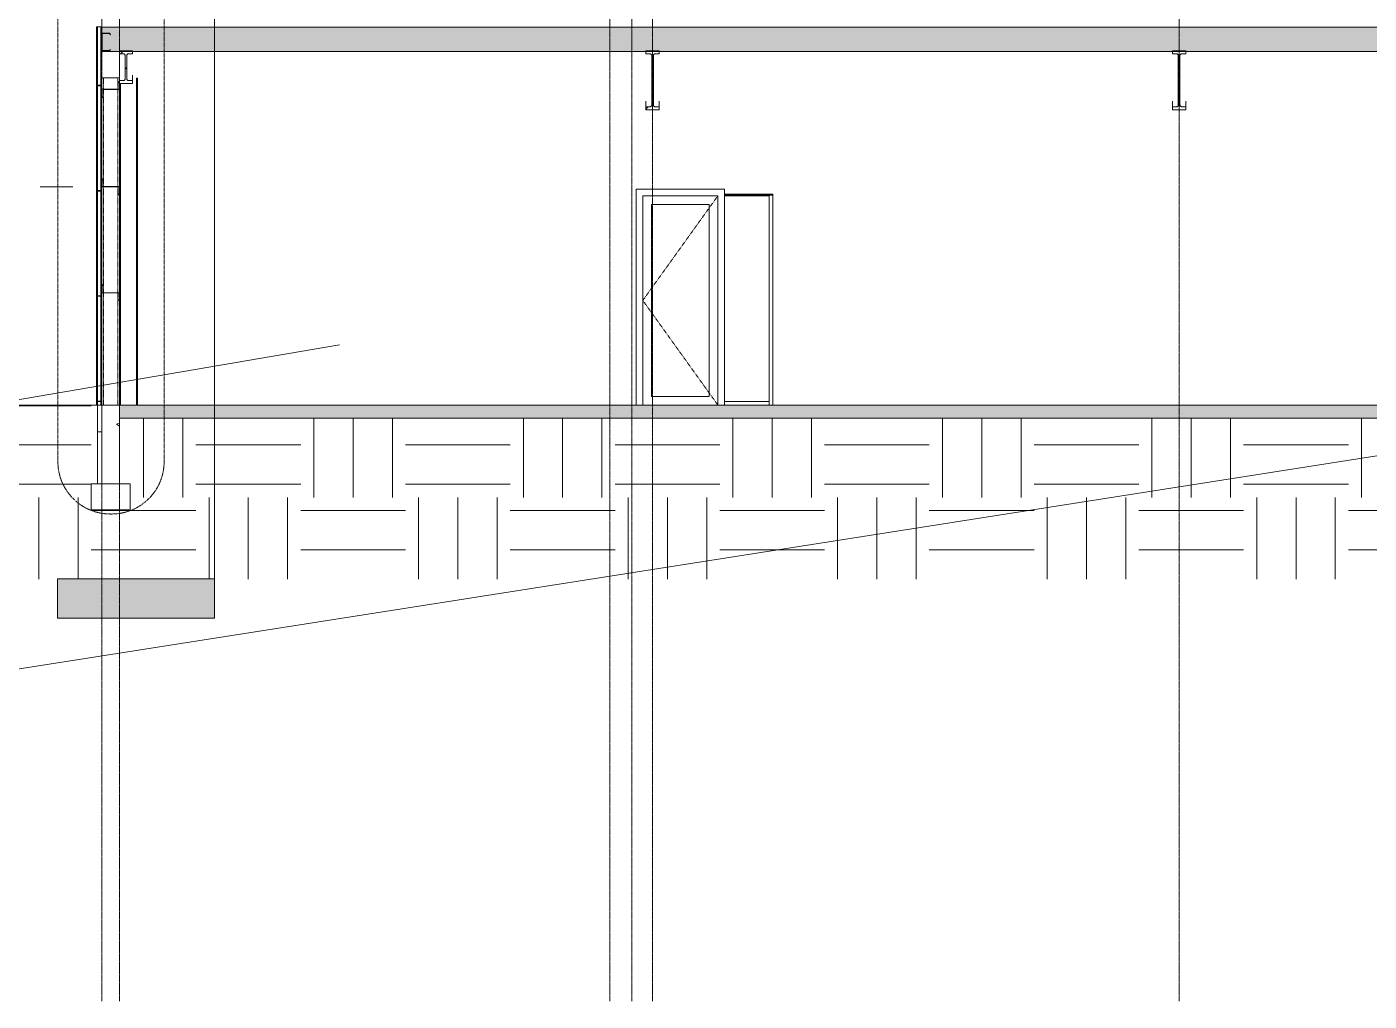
# Model space of a CAD drawing. Header units: inches. Extents: x 21386 to 98813, y -290 to 853.
# Drawn here: x 27860 to 28475, y -273 to 173 of the extents above; entities that cross this region are included whole.
import ezdxf

# ---------------------------------------------------------------- set-up
doc = ezdxf.new("R2010")
doc.units = ezdxf.units.IN
doc.header["$MEASUREMENT"] = 0
for name, pattern in [('Dash 1_16_', [0.125, 0.0625, -0.0625]), ('Dash Dot 3_16_', [0.3125, 0.1875, -0.0625, 0, -0.0625]), ('Grid Line 1_2_', [0.875, 0.5, -0.125, 0.125, -0.125]), ('Hidden 1_8_', [0.1875, 0.125, -0.0625])]:
    doc.linetypes.add(name, pattern=pattern)
for name, color, linetype, lineweight in [('A-ANNO-IDEN', 131, 'Continuous', 9), ('A-ANNO-SYMB', 150, 'Continuous', 9), ('A-CLNG', 13, 'Continuous', 13), ('A-CLNG-PATT', 13, 'Continuous', 25), ('A-DETL', 90, 'Continuous', 70), ('A-DOOR', 31, 'Continuous', 13), ('A-DOOR-FRAM', 31, 'Continuous', 9), ('A-DOOR-GLAZ', 31, 'Continuous', 9), ('A-FLOR', 192, 'Continuous', 13), ('A-FLOR-LEVL', 51, 'Continuous', 9), ('A-FLOR-PATT', 8, 'Continuous', 25), ('A-GLAZ-CURT', 52, 'Continuous', 13), ('A-GLAZ-CWMG', 51, 'Continuous', 13), ('A-WALL', 113, 'Continuous', 13), ('A-WALL-PATT', 111, 'Continuous', 25), ('C-TOPO', 7, 'Continuous', 13), ('G-ANNO-SYMB', 111, 'Continuous', 9), ('I-WALL', 2, 'Continuous', 13), ('L-SITE-WALL', 31, 'Continuous', 13), ('S-BEAM', 12, 'Continuous', 13), ('S-COLS', 52, 'Continuous', 13), ('S-FNDN', 32, 'Continuous', 13), ('S-GRID', 1, 'Continuous', 9)]:
    doc.layers.add(name, color=color, linetype=linetype, lineweight=lineweight)
pattern_1 = [(50, (22033.27, 107.706), (55.0854, -4.8198), [5.76, -63.36]), (355, (22033.27, 107.706), (-10.6557, 57.7685), [4.608, -50.688]), (100.451, (22037.863, 107.305), (44.4295, 52.9487), [4.895, -53.848]), (46.184, (22033.27, 123.066), (81.9644, -12.712), [8.64, -95.04]), (96.636, (22040.1, 122.01), (71.7815, 74.8124), [7.343, -80.772]), (351.184, (22033.27, 123.07), (71.782, 74.8124), [6.912, -76.032]), (21, (22040.95, 119.226), (45.842, -30.9215), [5.76, -63.36]), (326, (22040.95, 119.226), (18.687, 55.6915), [4.608, -50.688]), (71.451, (22044.77, 116.65), (64.529, 24.77), [4.895, -53.848]), (37.5, (22033.272, 107.706), (0.9339, 25.5668), [2.534, -47.539, 2.534, -48.922, -50.88]), (37.5, (22033.272, 107.706), (0.9339, 25.5668), [-101.53, 2.534, -48.346]), (7.5, (22033.272, 107.706), (20.20404, 30.2913), [2.534, -26.803, 2.534, -46.387, -19.392]), (7.5, (22033.272, 107.706), (20.20404, 30.2913), [-78.259, 2.534, -16.858]), (327.5, (22016.146, 107.706), (40.9978, -1.7324), [2.534, -16.666, 2.534, -57.37, -79.488]), (327.5, (22016.146, 107.706), (40.9978, -1.7324), [-79.104, 2.534, -76.954]), (317.5, (22008.466, 107.706), (44.7889, 7.6878), [2.534, -22.426, 2.534, -37.248, -56.448]), (317.5, (22008.466, 107.706), (44.7889, 7.6878), [-64.742, 2.534, -53.914])]
pattern_2 = [(45, (22033.272, 107.706), (-19.007, 19.007), []), (45, (22033.272, 136.506), (-19.007, 19.007), [])]

# ---------------------------------------------------------------- blocks, each defined once
blk = doc.blocks.new('Struct_Xcel_Sports Complex_rvt-2-Building Section - North_South looking East _ Clinic')
at = {"layer": 'A-FLOR-PATT', "lineweight": 9}
h = blk.add_hatch(dxfattribs=at)
h.set_pattern_fill('FP_25', color=256, style=0, pattern_type=2)
h.set_pattern_definition(pattern_1)
h.paths.add_polyline_path([(22104.33, -6), (22790.8, -6), (22790.8, 0), (20899.55, 0), (20899.55, -6), (21794.49, -6)], flags=0)
at = {"layer": 'A-WALL-PATT', "lineweight": 9}
h = blk.add_hatch(dxfattribs=at)
h.set_pattern_fill('FP_25', color=8, style=0, pattern_type=2)
h.set_pattern_definition(pattern_1)
h.paths.add_polyline_path([(20891.55, -36), (20899.55, -36), (20899.55, 0), (20891.55, 0), (20891.55, -1.69)], flags=0)
at = {"layer": 'S-FNDN', "lineweight": 9}
h = blk.add_hatch(dxfattribs=at)
h.set_pattern_fill('FP_25', color=8, style=0, pattern_type=2)
h.set_pattern_definition(pattern_1)
h.paths.add_polyline_path([(20886.55, -48), (20904.55, -48), (20904.55, -36), (20886.55, -36)], flags=0)
at = {"layer": 'A-FLOR', "color": 7}
for p, q in [((22790.8, 0), (20899.55, 0)), ((20899.55, 0), (20899.55, -6)), ((20899.55, -6), (22790.8, -6))]:
    blk.add_line(p, q, dxfattribs=at)
at = {"layer": 'L-SITE-WALL', "color": 7}
for p, q in [((20899.55, 0), (20891.55, 0)), ((20891.55, 0), (20891.55, -36)), ((20899.55, -36), (20899.55, 0)), ((20891.55, -36), (20899.55, -36))]:
    blk.add_line(p, q, dxfattribs=at)
at = {"layer": 'S-FNDN', "color": 7}
for p, q in [((20904.55, -36), (20886.55, -36)), ((20886.55, -36), (20886.55, -48)), ((20904.55, -48), (20904.55, -36)), ((20886.55, -48), (20904.55, -48))]:
    blk.add_line(p, q, dxfattribs=at)
blk = doc.blocks.new('W-Wide Flange - 2_-3_ deep-V36-Building Section - North_South looking East _ Clinic')
at = {"layer": 'S-BEAM', "lineweight": 9}
h = blk.add_hatch(dxfattribs=at)
h.set_pattern_fill('FP_17', color=8, style=0, pattern_type=2)
h.set_pattern_definition(pattern_2)
h.paths.add_polyline_path([(21382.05, 135.4), (21388.05, 135.4), (21388.05, 136.76), (21386.12, 136.78), (21385.76, 136.96), (21385.52, 137.27), (21385.43, 137.65), (21385.45, 160.37), (21385.62, 160.73), (21385.93, 160.97), (21386.32, 161.06), (21388.05, 161.06), (21388.05, 162.42), (21382.05, 162.42), (21382.05, 161.06), (21383.99, 161.04), (21384.34, 160.87), (21384.59, 160.56), (21384.68, 160.17), (21384.66, 137.45), (21384.48, 137.1), (21384.17, 136.85), (21383.79, 136.76), (21382.05, 136.76)], flags=0)
at = {"layer": 'S-BEAM', "color": 7}
for p, q in [((21388.05, 162.42), (21382.05, 162.42)), ((21382.05, 162.42), (21382.05, 161.06)), ((21382.05, 161.06), (21383.79, 161.06)), ((21384.68, 160.17), (21384.68, 137.65)), ((21385.43, 137.65), (21385.43, 160.17)), ((21386.32, 161.06), (21388.05, 161.06)), ((21388.05, 161.06), (21388.05, 162.42)), ((21383.79, 136.76), (21382.05, 136.76)), ((21382.05, 136.76), (21382.05, 135.4)), ((21382.05, 135.4), (21388.05, 135.4)), ((21388.05, 136.76), (21386.32, 136.76)), ((21388.05, 135.4), (21388.05, 136.76))]:
    blk.add_line(p, q, dxfattribs=at)
at = {"layer": 'S-BEAM', "color": 8, "lineweight": 9}
for p, q in [((21382.05, 139.3), (21382.05, 136.76)), ((21388.05, 136.76), (21388.05, 139.3))]:
    blk.add_line(p, q, dxfattribs=at)
at = {"layer": 'S-BEAM', "color": 7, "flags": 128}
for points in [[(21383.79, 161.06), (21383.99, 161.04), (21384.17, 160.97), (21384.34, 160.87), (21384.48, 160.73), (21384.59, 160.56), (21384.66, 160.37), (21384.68, 160.17)], [(21385.43, 160.17), (21385.45, 160.37), (21385.52, 160.56), (21385.62, 160.73), (21385.76, 160.87), (21385.93, 160.97), (21386.12, 161.04), (21386.32, 161.06)], [(21384.68, 137.65), (21384.66, 137.45), (21384.59, 137.27), (21384.48, 137.1), (21384.34, 136.96), (21384.17, 136.85), (21383.99, 136.78), (21383.79, 136.76)], [(21386.32, 136.76), (21386.12, 136.78), (21385.93, 136.85), (21385.76, 136.96), (21385.62, 137.1), (21385.52, 137.27), (21385.45, 137.45), (21385.43, 137.65)]]:
    blk.add_lwpolyline(points, dxfattribs=at)
blk = doc.blocks.new('W-Wide Flange - 2_-3_ deep-V37-Building Section - North_South looking East _ Clinic')
at = {"layer": 'S-BEAM', "lineweight": 9}
h = blk.add_hatch(dxfattribs=at)
h.set_pattern_fill('FP_17', color=8, style=0, pattern_type=2)
h.set_pattern_definition(pattern_2)
h.paths.add_polyline_path([(21140.8, 135.4), (21146.8, 135.4), (21146.8, 136.76), (21144.87, 136.78), (21144.51, 136.96), (21144.27, 137.27), (21144.18, 137.65), (21144.2, 160.37), (21144.37, 160.73), (21144.68, 160.97), (21145.07, 161.06), (21146.8, 161.06), (21146.8, 162.42), (21140.8, 162.42), (21140.8, 161.06), (21142.74, 161.04), (21143.09, 160.87), (21143.34, 160.56), (21143.43, 160.17), (21143.41, 137.45), (21143.23, 137.1), (21142.92, 136.85), (21142.54, 136.76), (21140.8, 136.76)], flags=0)
at = {"layer": 'S-BEAM', "color": 7}
for p, q in [((21146.8, 162.42), (21140.8, 162.42)), ((21140.8, 162.42), (21140.8, 161.06)), ((21140.8, 161.06), (21142.54, 161.06)), ((21143.43, 160.17), (21143.43, 137.65)), ((21144.18, 137.65), (21144.18, 160.17)), ((21145.07, 161.06), (21146.8, 161.06)), ((21146.8, 161.06), (21146.8, 162.42)), ((21142.54, 136.76), (21140.8, 136.76)), ((21140.8, 136.76), (21140.8, 135.4)), ((21140.8, 135.4), (21146.8, 135.4)), ((21146.8, 136.76), (21145.07, 136.76)), ((21146.8, 135.4), (21146.8, 136.76))]:
    blk.add_line(p, q, dxfattribs=at)
at = {"layer": 'S-BEAM', "color": 8, "lineweight": 9}
for p, q in [((21140.8, 139.3), (21140.8, 136.76)), ((21146.8, 136.76), (21146.8, 139.3))]:
    blk.add_line(p, q, dxfattribs=at)
at = {"layer": 'S-BEAM', "color": 7, "flags": 128}
for points in [[(21142.54, 161.06), (21142.74, 161.04), (21142.92, 160.97), (21143.09, 160.87), (21143.23, 160.73), (21143.34, 160.56), (21143.41, 160.37), (21143.43, 160.17)], [(21144.18, 160.17), (21144.2, 160.37), (21144.27, 160.56), (21144.37, 160.73), (21144.51, 160.87), (21144.68, 160.97), (21144.87, 161.04), (21145.07, 161.06)], [(21143.43, 137.65), (21143.41, 137.45), (21143.34, 137.27), (21143.23, 137.1), (21143.09, 136.96), (21142.92, 136.85), (21142.74, 136.78), (21142.54, 136.76)], [(21145.07, 136.76), (21144.87, 136.78), (21144.68, 136.85), (21144.51, 136.96), (21144.37, 137.1), (21144.27, 137.27), (21144.2, 137.45), (21144.18, 137.65)]]:
    blk.add_lwpolyline(points, dxfattribs=at)
blk = doc.blocks.new('Girt_C - 10_D-1401750-Building Section - North_South looking East _ Clinic')
at = {"layer": 'S-BEAM', "color": 8, "lineweight": 9}
blk.add_line((21176.77, 96.2), (21198.93, 96.2), dxfattribs=at)
blk = doc.blocks.new('Single-Glass 1 - 2_  10 7_16_ x96_-1835913-Building Section - North_South looking East _ Clinic')
at = {"layer": 'A-DOOR', "color": 8, "linetype": 'Dash 1_16_', "lineweight": 9}
for p in [(21173.77, 96), (21173.77, 0)]:
    blk.add_line(p, (21139.33, 48), dxfattribs=at)
at = {"layer": 'A-DOOR', "color": 8, "lineweight": 9}
for p, q in [((21143.33, 4), (21143.33, 92)), ((21143.33, 92), (21169.77, 92)), ((21169.77, 92), (21169.77, 4)), ((21169.77, 4), (21143.33, 4))]:
    blk.add_line(p, q, dxfattribs=at)
at = {"layer": 'A-DOOR-FRAM', "color": 8}
for p, q in [((21176.77, 99), (21136.33, 99)), ((21136.33, 99), (21136.33, 0)), ((21176.77, 0), (21176.77, 99)), ((21139.33, 96), (21173.77, 96)), ((21139.33, 0), (21139.33, 96)), ((21173.77, 96), (21173.77, 0))]:
    blk.add_line(p, q, dxfattribs=at)
at = {"layer": 'A-DOOR-GLAZ', "color": 8}
for p, q in [((21143.33, 92), (21169.77, 92)), ((21143.33, 92), (21143.33, 4)), ((21169.77, 92), (21169.77, 4)), ((21143.33, 4), (21169.77, 4))]:
    blk.add_line(p, q, dxfattribs=at)
blk = doc.blocks.new('W-Wide Flange - 1_-5_-1401438-Building Section - North_South looking East _ Clinic')
at = {"layer": 'S-BEAM', "lineweight": 9}
h = blk.add_hatch(dxfattribs=at)
h.set_pattern_fill('FP_17', color=8, style=0, pattern_type=2)
h.set_pattern_definition(pattern_2)
h.paths.add_polyline_path([(20903.67, 147.41), (20905.55, 147.41), (20905.55, 148.77), (20903.62, 148.79), (20903.26, 148.97), (20903.02, 149.28), (20902.93, 149.67), (20902.95, 160.37), (20903.12, 160.73), (20903.43, 160.97), (20903.82, 161.06), (20905.55, 161.06), (20905.55, 162.42), (20899.55, 162.42), (20899.55, 161.06), (20901.49, 161.04), (20901.84, 160.87), (20902.09, 160.56), (20902.18, 160.17), (20902.16, 149.46), (20901.98, 149.11), (20901.67, 148.86), (20901.29, 148.77), (20899.55, 148.77), (20899.55, 147.41)], flags=0)
at = {"layer": 'S-BEAM', "color": 7}
for p, q in [((20905.55, 162.42), (20899.55, 162.42)), ((20899.55, 162.42), (20899.55, 161.06)), ((20899.55, 161.06), (20901.29, 161.06)), ((20902.18, 160.17), (20902.18, 149.66)), ((20902.93, 149.66), (20902.93, 160.17)), ((20903.82, 161.06), (20905.55, 161.06)), ((20905.55, 161.06), (20905.55, 162.42)), ((20901.29, 148.77), (20899.55, 148.77)), ((20899.55, 148.77), (20899.55, 147.41)), ((20905.55, 148.77), (20903.82, 148.77)), ((20905.55, 147.41), (20905.55, 148.77)), ((20899.55, 147.41), (20905.55, 147.41))]:
    blk.add_line(p, q, dxfattribs=at)
at = {"layer": 'S-BEAM', "color": 8, "lineweight": 9}
for p, q in [((20899.55, 151.31), (20899.55, 148.77)), ((20905.55, 148.77), (20905.55, 151.31))]:
    blk.add_line(p, q, dxfattribs=at)
at = {"layer": 'S-BEAM', "color": 7, "flags": 128}
for points in [[(20901.29, 161.06), (20901.49, 161.04), (20901.67, 160.97), (20901.84, 160.87), (20901.98, 160.73), (20902.09, 160.56), (20902.16, 160.37), (20902.18, 160.17)], [(20902.93, 160.17), (20902.95, 160.37), (20903.02, 160.56), (20903.12, 160.73), (20903.26, 160.87), (20903.43, 160.97), (20903.62, 161.04), (20903.82, 161.06)], [(20902.18, 149.66), (20902.16, 149.46), (20902.09, 149.28), (20901.98, 149.11), (20901.84, 148.97), (20901.67, 148.86), (20901.49, 148.79), (20901.29, 148.77)], [(20903.82, 148.77), (20903.62, 148.79), (20903.43, 148.86), (20903.26, 148.97), (20903.12, 149.11), (20903.02, 149.28), (20902.95, 149.46), (20902.93, 149.66)]]:
    blk.add_lwpolyline(points, dxfattribs=at)
blk = doc.blocks.new('Girt_Z - 8_D-1789509-Building Section - North_South looking East _ Clinic')
at = {"layer": 'S-BEAM', "color": 7}
for p, q in [((20892.13, 55.3), (20891.55, 54.82)), ((20891.55, 54.82), (20891.55, 51.45)), ((20891.55, 51.45), (20899.37, 51.45)), ((20891.66, 54.77), (20892.2, 55.22)), ((20891.66, 51.63), (20891.66, 54.77)), ((20899.37, 51.55), (20891.74, 51.55)), ((20892.2, 55.22), (20892.13, 55.3)), ((20899.44, 51.37), (20899.44, 48.48)), ((20899.55, 48.43), (20899.55, 51.37)), ((20899.44, 48.48), (20898.91, 48.03)), ((20898.91, 48.03), (20898.98, 47.95)), ((20898.98, 47.95), (20899.55, 48.43))]:
    blk.add_line(p, q, dxfattribs=at)
for centre, radius, start, end in [((20891.74, 51.63), 0.0782, 183.04236, 270), ((20899.37, 51.37), 0.188, 0, 90), ((20899.37, 51.37), 0.0782, 2.12272, 90)]:
    blk.add_arc(centre, radius, start, end, dxfattribs=at)
blk = doc.blocks.new('Girt_Z - 8_D-1933048-Building Section - North_South looking East _ Clinic')
at = {"layer": 'S-BEAM', "color": 7}
for p, q in [((20892.13, 103.68), (20891.55, 103.2)), ((20891.55, 103.2), (20891.55, 100.26)), ((20891.66, 103.14), (20892.2, 103.59)), ((20891.66, 100.25), (20891.66, 103.14)), ((20899.55, 100.18), (20891.74, 100.18)), ((20891.74, 100.07), (20899.37, 100.07)), ((20892.2, 103.59), (20892.13, 103.68)), ((20899.44, 100), (20899.44, 96.86)), ((20899.55, 96.8), (20899.55, 100.18)), ((20899.44, 96.86), (20898.91, 96.41)), ((20898.91, 96.41), (20898.98, 96.32)), ((20898.98, 96.32), (20899.55, 96.8))]:
    blk.add_line(p, q, dxfattribs=at)
for centre, radius, start, end in [((20891.74, 100.26), 0.188, 180, 270), ((20891.74, 100.26), 0.0782, 182.12272, 270), ((20899.37, 99.99), 0.0782, 3.04236, 90)]:
    blk.add_arc(centre, radius, start, end, dxfattribs=at)
blk = doc.blocks.new('Girt_C - 8_D-1933049-Building Section - North_South looking East _ Clinic')
at = {"layer": 'S-BEAM', "color": 8, "lineweight": 9}
blk.add_line((20891.55, 170.68), (20891.55, 170.24), dxfattribs=at)
at = {"layer": 'S-BEAM', "color": 7}
for p, q in [((20891.55, 170.24), (20891.55, 162.61)), ((20891.66, 162.61), (20891.66, 170.24)), ((20895.05, 170.43), (20891.74, 170.43)), ((20891.74, 170.32), (20895, 170.32)), ((20895, 170.32), (20895.45, 169.79)), ((20895.53, 169.86), (20895.05, 170.43)), ((20895.45, 169.79), (20895.53, 169.86)), ((20895, 162.53), (20891.74, 162.53)), ((20891.74, 162.42), (20895.05, 162.42)), ((20895.45, 163.07), (20895, 162.53)), ((20895.05, 162.42), (20895.54, 163)), ((20895.54, 163), (20895.45, 163.07))]:
    blk.add_line(p, q, dxfattribs=at)
at = {"layer": 'S-BEAM', "color": 7, "flags": 128}
for points in [[(20891.74, 170.43), (20891.67, 170.42), (20891.61, 170.38), (20891.57, 170.31), (20891.55, 170.24)], [(20891.66, 170.24), (20891.67, 170.28), (20891.7, 170.31), (20891.74, 170.32)], [(20891.55, 162.61), (20891.57, 162.54), (20891.61, 162.48), (20891.67, 162.44), (20891.74, 162.42)], [(20891.74, 162.53), (20891.7, 162.55), (20891.67, 162.57), (20891.66, 162.61)]]:
    blk.add_lwpolyline(points, dxfattribs=at)
blk = doc.blocks.new('C-Channel-Column - C8X13_7-1780346-Building Section - North_South looking East _ Clinic')
at = {"layer": 'S-COLS', "color": 8, "linetype": 'Hidden 1_8_', "lineweight": 9}
for p, q in [((20892.27, 144.8), (20892.27, 150.05)), ((20898.84, 144.79), (20898.84, 150.05)), ((20892.27, 100.17), (20892.27, 144.7)), ((20898.84, 100.18), (20898.84, 144.69)), ((20892.27, 51.55), (20892.27, 100.07)), ((20898.84, 51.55), (20898.84, 100.08)), ((20892.27, 0), (20892.27, 51.45)), ((20898.84, 0), (20898.84, 51.45))]:
    blk.add_line(p, q, dxfattribs=at)
blk = doc.blocks.new('Rectangular Mullion - Profile_Polycarbonate_Upper and left-1784084-Building Section - North_South looking East _ Clinic')
at = {"layer": 'A-GLAZ-CWMG', "color": 7}
for p, q in [((20891.55, 173.43), (20889.05, 173.43)), ((20889.05, 173.43), (20889.05, 170.68)), ((20889.12, 170.74), (20889.12, 173.37)), ((20889.12, 173.37), (20891.49, 173.37)), ((20891.49, 173.37), (20891.49, 170.74)), ((20891.55, 170.68), (20891.55, 173.43)), ((20889.05, 170.68), (20889.48, 170.68)), ((20889.42, 170.74), (20889.12, 170.74)), ((20889.48, 170.93), (20889.42, 170.93)), ((20889.42, 170.93), (20889.42, 170.74)), ((20889.48, 170.68), (20889.48, 170.93)), ((20891.12, 170.93), (20891.05, 170.93)), ((20891.05, 170.93), (20891.05, 170.68)), ((20891.05, 170.68), (20891.55, 170.68)), ((20891.12, 170.74), (20891.12, 170.93)), ((20891.49, 170.74), (20891.12, 170.74))]:
    blk.add_line(p, q, dxfattribs=at)
at = {"layer": 'A-GLAZ-CWMG', "color": 8, "lineweight": 9}
for p, q in [((20889.42, 173.27), (20889.12, 173.27)), ((20889.42, 170.93), (20889.42, 173.38)), ((20891.12, 170.93), (20891.12, 173.37)), ((20891.49, 173.27), (20891.12, 173.27)), ((20889.42, 170.74), (20889.42, 170.93)), ((20891.12, 170.74), (20891.12, 170.93))]:
    blk.add_line(p, q, dxfattribs=at)
at = {"layer": 'A-GLAZ-CWMG', "color": 10, "lineweight": 9}
for p, q in [((20889.48, 170.93), (20889.48, 173.37)), ((20891.05, 170.93), (20891.05, 173.37))]:
    blk.add_line(p, q, dxfattribs=at)
blk = doc.blocks.new('Girt_Z - 8_D-1790185-Building Section - North_South looking East _ Clinic')
at = {"layer": 'S-BEAM', "color": 7}
for p, q in [((20898.98, 148.29), (20898.91, 148.21)), ((20898.91, 148.21), (20899.44, 147.76)), ((20899.55, 147.81), (20898.98, 148.29)), ((20899.44, 147.76), (20899.44, 144.87)), ((20899.55, 144.88), (20899.55, 147.81)), ((20899.37, 144.8), (20891.55, 144.8)), ((20891.55, 144.8), (20891.55, 141.42)), ((20891.66, 141.47), (20891.66, 144.61)), ((20892.2, 141.02), (20891.66, 141.47)), ((20891.74, 144.69), (20899.37, 144.69)), ((20891.55, 141.42), (20892.13, 140.94)), ((20892.13, 140.94), (20892.2, 141.02))]:
    blk.add_line(p, q, dxfattribs=at)
for centre, radius, start, end in [((20891.74, 144.61), 0.0782, 90, 176.95764), ((20899.37, 144.88), 0.188, 270, 0), ((20899.37, 144.88), 0.0782, 270, 357.87728)]:
    blk.add_arc(centre, radius, start, end, dxfattribs=at)
blk = doc.blocks.new('System Panel - Interior Glazing-1970507-Building Section - North_South looking East _ Clinic')
at = {"layer": 'A-GLAZ-CURT', "color": 8, "lineweight": 9}
for p, q in [((21197.18, 96), (21176.77, 96)), ((21197.18, 1.75), (21197.18, 96))]:
    blk.add_line(p, q, dxfattribs=at)
blk = doc.blocks.new('Rectangular Mullion - Interior 1_75_ x 4_5_-1970506-Building Section - North_South looking East _ Clinic')
at = {"layer": 'A-GLAZ-CWMG', "color": 8, "lineweight": 9}
for q in [(21176.77, 1.75), (21197.18, 0)]:
    blk.add_line((21197.18, 1.75), q, dxfattribs=at)
blk = doc.blocks.new('Section - 3_32_ x 3_8_-18514-Building Section - North_South looking East _ Clinic')
at = {"layer": 'G-ANNO-SYMB'}
blk.add_hatch(color=256, dxfattribs=at).paths.add_polyline_path([(22320.83, -79.66), (22248.83, -79.66), (22248.83, -97.66), (22320.83, -97.66)], flags=0)
for p, q in [((22248.83, -97.66), (22248.83, -79.66)), ((22248.83, -79.66), (22320.83, -79.66)), ((22320.83, -79.66), (22320.83, -97.66)), ((22320.83, -97.66), (22248.83, -97.66))]:
    blk.add_line(p, q, dxfattribs=at)

msp = doc.modelspace()

# ---------------------------------------------------------------- hatches: boundary and pattern name
at = {"layer": 'A-CLNG-PATT', "lineweight": 9}
h = msp.add_hatch(dxfattribs=at)
h.set_pattern_fill('FP_21', color=8, style=0, pattern_type=2)
h.set_pattern_definition([(161.57, (22034.232, 108.666), (-7.6802237, -0.0009796), [0, -54.643, 6.067, 0]), (18.43, (22032.312, 108.666), (-7.6802237, 0.0009796), [0, -54.643, 6.067, 0]), (108.43, (22034.232, 108.666), (3.8382953, -19.2013653), [18.211, -42.499]), (71.57, (22032.312, 108.666), (3.8382953, 19.2013653), [18.211, -42.499])])
h.paths.add_polyline_path([(28856.64, 162.17), (29789.26, 162.17), (29789.26, 173.3), (27894.26, 173.3), (27894.26, 162.17), (28856.01, 162.17)], flags=0)
at = {"layer": 'A-WALL-PATT', "lineweight": 9}
h = msp.add_hatch(dxfattribs=at)
h.set_pattern_fill('FP_24', color=8, style=0, pattern_type=2)
h.set_pattern_definition([(90, (20797.8, 98.25), (-193, -193), [48, -145]), (180, (20797.8, 98.25), (-2e-14, -193), [96, -97]), (270, (20701.8, 146.25), (-193, -193), [48, -145]), (180, (20797.8, 146.25), (-2e-14, -193), [96, -97]), (270, (20701.3, 146.25), (-193, -193), [48, -145]), (180, (20701.3, 146.25), (-2e-14, -193), [96, -97]), (90, (20605.3, 98.25), (-193, -193), [48, -145]), (180, (20701.3, 98.25), (-2e-14, -193), [96, -97]), (90, (20750.05, 146.5), (-193, -193), [48, -145]), (180, (20798.18, 146.5), (-2e-14, -193), [48.125, -144.875]), (180, (20798.18, 194.5), (-2e-14, -193), [48.125, -144.875]), (90, (20653.55, 146.5), (-193, -193), [48, -145]), (180, (20749.55, 146.5), (-2e-14, -193), [96, -97]), (270, (20749.55, 194.5), (-193, -193), [48, -145]), (180, (20749.55, 194.5), (-2e-14, -193), [96, -97]), (180, (20653.05, 146.5), (-2e-14, -193), [48, -145]), (270, (20653.05, 194.5), (-193, -193), [48, -145]), (180, (20653.05, 194.5), (-2e-14, -193), [48, -145]), (90, (20797.8, 194.75), (-193, -193), [48, -145]), (180, (20797.8, 194.75), (-2e-14, -193), [96, -97]), (270, (20701.8, 242.75), (-193, -193), [48, -145]), (180, (20797.8, 242.75), (-2e-14, -193), [96, -97]), (270, (20701.3, 242.75), (-193, -193), [48, -145]), (180, (20701.3, 242.75), (-2e-14, -193), [96, -97]), (90, (20605.3, 194.75), (-193, -193), [48, -145]), (180, (20701.3, 194.75), (-2e-14, -193), [96, -97]), (90, (20750.05, 243), (-193, -193), [48, -145]), (180, (20798.18, 243), (-2e-14, -193), [48.125, -144.875]), (180, (20798.18, 291), (-2e-14, -193), [48.125, -144.875]), (90, (20653.55, 243), (-193, -193), [48, -145]), (180, (20749.55, 243), (-2e-14, -193), [96, -97]), (270, (20749.55, 291), (-193, -193), [48, -145]), (180, (20749.55, 291), (-2e-14, -193), [96, -97]), (180, (20653.05, 243), (-2e-14, -193), [48, -145]), (270, (20653.05, 291), (-193, -193), [48, -145]), (180, (20653.05, 291), (-2e-14, -193), [48, -145])])
h.paths.add_polyline_path([(27891.76, 0), (27894.26, 0), (27894.26, 150.05), (27902.26, 150.05), (27902.26, 162.17), (27894.26, 162.17), (27894.2, 170.68), (27893.82, 170.74), (27893.76, 173.37), (27892.19, 173.3), (27892.12, 170.74), (27891.76, 170.68), (27891.76, 76.43)], flags=0)
h.paths.add_polyline_path([(27893.82, 173.27), (27894.2, 173.3), (27894.2, 173.37), (27893.82, 173.3), (27893.82, 173.28)], flags=0)
h.paths.add_polyline_path([(27891.82, 173.27), (27892.12, 173.33), (27892.12, 173.37), (27891.82, 173.3)], flags=0)
h = msp.add_hatch(dxfattribs=at)
h.set_pattern_fill('FP_19', color=8, style=0, pattern_type=2)
h.set_pattern_definition([(0, (22033.272, 107.706), (0, 24), []), (90, (22033.272, 107.706), (-24, 1e-15), [])])
h.paths.add_polyline_path([(27892.26, -36), (27894.26, -36), (27894.26, 0), (27892.26, 0), (27892.26, -1.69)], flags=0)
at = {"layer": 'C-TOPO', "lineweight": 9}
h = msp.add_hatch(dxfattribs=at)
h.set_pattern_fill('FP_18', color=8, style=0, pattern_type=2)
h.set_pattern_definition([(0, (22033.27, 107.706), (48, 48), [48, -48]), (0, (22033.27, 125.706), (48, 48), [48, -48]), (0, (22033.27, 143.706), (48, 48), [48, -48]), (90, (22039.27, 149.706), (-48, 48), [48, -48]), (90, (22057.27, 149.706), (-48, 48), [48, -48]), (90, (22075.27, 149.706), (-48, 48), [48, -48])])
h.paths.add_polyline_path([(30005.13, -79.81), (30036.59, -79.81), (30036.59, 0), (29803.51, 0), (29803.51, -36), (29806.51, -36), (29806.51, -48), (29788.51, -48), (29788.51, -36), (29793.51, -36), (29793.51, -6), (27902.26, -6), (27902.26, -36), (27907.26, -36), (27907.26, -48), (27889.26, -48), (27889.26, -36), (27892.26, -36), (27892.26, 0), (27557.8, 0), (27557.8, -79.81), (29924.36, -79.81)], flags=0)
h.paths.add_polyline_path([(29538.32, -24), (29538.32, -12), (29554.32, -12), (29554.32, -24)], flags=0)

# ---------------------------------------------------------------- linework, layer by layer
at = {"layer": 'A-ANNO-IDEN', "color": 153}
for p, q in [((28003.03, 27.68), (27520.76, -54.92)), ((28769.26, 22.42), (27703.13, -144.98))]:
    msp.add_line(p, q, dxfattribs=at)
at = {"layer": 'A-ANNO-SYMB', "linetype": 'Dash Dot 3_16_'}
for p, q in [((27874.07, 188.36), (27874.07, -25.88)), ((27922.75, -25.88), (27922.75, 188.36)), ((27898.07, -49.88), (27898.75, -49.88))]:
    msp.add_line(p, q, dxfattribs=at)
for centre, start, end in [((27898.07, -25.88), 180, 270), ((27898.75, -25.88), 270, 360)]:
    msp.add_arc(centre, 24, start, end, dxfattribs=at)
at = {"layer": 'A-CLNG', "color": 7}
for p, q in [((29789.26, 173.3), (27894.26, 173.3)), ((27894.26, 173.3), (27894.26, 170.28)), ((27894.26, 170.24), (27894.26, 162.17)), ((27894.26, 162.17), (28851.26, 162.17))]:
    msp.add_line(p, q, dxfattribs=at)
at = {"layer": 'A-DETL', "color": 8, "lineweight": 9}
msp.add_line((27880.97, 100.12), (27865.97, 100.12), dxfattribs=at)
at = {"layer": 'A-FLOR-LEVL', "linetype": 'Grid Line 1_2_'}
msp.add_line((27364.31, 0), (30663.6, 0), dxfattribs=at)
at = {"layer": 'A-WALL', "color": 7}
for p, q in [((27893.76, 173.37), (27892.19, 173.37)), ((27892.19, 173.37), (27892.19, 0.06)), ((27893.76, 0.06), (27893.76, 173.37)), ((27892.19, 0.06), (27893.76, 0.06))]:
    msp.add_line(p, q, dxfattribs=at)
at = {"layer": 'A-WALL', "color": 8, "lineweight": 9}
msp.add_line((27891.76, 0), (27891.76, 170.68), dxfattribs=at)
at = {"layer": 'C-TOPO'}
msp.add_line((27892.26, 0), (27575.08, 0), dxfattribs=at)
at = {"layer": 'C-TOPO', "color": 8, "lineweight": 9}
msp.add_line((27575.08, 0), (27892.26, 0), dxfattribs=at)
at = {"layer": 'G-ANNO-SYMB'}
msp.add_line((27945.84, 545.16), (27945.84, -79.66), dxfattribs=at)
at = {"layer": 'I-WALL', "color": 8, "lineweight": 9}
for p, q in [((27902.26, 161.06), (27902.26, 151.31)), ((28179.48, 96.68), (28201.64, 96.68)), ((28201.64, 96.68), (28201.64, 0))]:
    msp.add_line(p, q, dxfattribs=at)
at = {"layer": 'L-SITE-WALL', "color": 7}
for p, q in [((27894.26, 0), (27892.26, 0)), ((27892.26, 0), (27892.26, -36)), ((27894.26, -36), (27894.26, 0)), ((27892.26, -36), (27894.26, -36))]:
    msp.add_line(p, q, dxfattribs=at)
at = {"layer": 'S-COLS', "color": 8, "lineweight": 9}
for p, q in [((27894.26, 144.8), (27894.26, 150.05)), ((27902.26, 150.05), (27894.26, 150.05)), ((27910.08, 149.88), (27910.08, 0)), ((27910.51, 149.88), (27910.08, 149.88)), ((27910.51, 149.88), (27910.51, 0)), ((27902.26, 144.88), (27902.26, 100.18)), ((27902.7, 147.41), (27902.7, 0)), ((27894.26, 103.2), (27894.26, 141.42)), ((27894.26, 54.82), (27894.26, 100.26)), ((27902.26, 96.8), (27902.26, 51.37)), ((27894.26, 0), (27894.26, 51.45)), ((27902.26, 48.43), (27902.26, 0))]:
    msp.add_line(p, q, dxfattribs=at)
at = {"layer": 'S-GRID', "linetype": 'Grid Line 1_2_'}
for p, q in [((27894.26, -273.16), (27894.26, 738.66)), ((27902.26, -273.16), (27902.26, 738.66)), ((28127.01, -273.16), (28127.01, 738.66)), ((28137.01, -273.16), (28137.01, 738.66)), ((28146.51, -273.16), (28146.51, 738.66)), ((28387.76, -273.16), (28387.76, 738.66)), ((28387.76, -273.16), (28387.76, 738.66))]:
    msp.add_line(p, q, dxfattribs=at)

# ---------------------------------------------------------------- block references
at = {"color": 50, "lineweight": 5}
msp.add_blockref('Struct_Xcel_Sports Complex_rvt-2-Building Section - North_South looking East _ Clinic', (7002.71, 0), dxfattribs=at)
at = {"layer": 'A-DOOR', "color": 8, "lineweight": 9}
msp.add_blockref('Single-Glass 1 - 2_  10 7_16_ x96_-1835913-Building Section - North_South looking East _ Clinic', (7002.71, 0), dxfattribs=at)
at = {"layer": 'A-GLAZ-CURT', "color": 8, "lineweight": 9}
msp.add_blockref('System Panel - Interior Glazing-1970507-Building Section - North_South looking East _ Clinic', (7002.71, 0), dxfattribs=at)
at = {"layer": 'A-GLAZ-CWMG', "color": 10, "lineweight": 9}
msp.add_blockref('Rectangular Mullion - Profile_Polycarbonate_Upper and left-1784084-Building Section - North_South looking East _ Clinic', (7002.71, 0), dxfattribs=at)
at = {"layer": 'A-GLAZ-CWMG', "color": 8, "lineweight": 9}
msp.add_blockref('Rectangular Mullion - Interior 1_75_ x 4_5_-1970506-Building Section - North_South looking East _ Clinic', (7002.71, 0), dxfattribs=at)
at = {"layer": 'G-ANNO-SYMB', "extrusion": (0, 0, -1)}
msp.add_blockref('Section - 3_32_ x 3_8_-18514-Building Section - North_South looking East _ Clinic', (-50194.67, 0), dxfattribs=at)
at = {"layer": 'S-BEAM', "color": 8, "lineweight": 9}
for name in ['Girt_C - 8_D-1933049-Building Section - North_South looking East _ Clinic', 'W-Wide Flange - 1_-5_-1401438-Building Section - North_South looking East _ Clinic', 'W-Wide Flange - 2_-3_ deep-V37-Building Section - North_South looking East _ Clinic', 'W-Wide Flange - 2_-3_ deep-V36-Building Section - North_South looking East _ Clinic', 'Girt_Z - 8_D-1790185-Building Section - North_South looking East _ Clinic', 'Girt_Z - 8_D-1933048-Building Section - North_South looking East _ Clinic', 'Girt_C - 10_D-1401750-Building Section - North_South looking East _ Clinic', 'Girt_Z - 8_D-1789509-Building Section - North_South looking East _ Clinic']:
    msp.add_blockref(name, (7002.71, 0), dxfattribs=at)
at = {"layer": 'S-COLS', "color": 8, "linetype": 'Hidden 1_8_', "lineweight": 9}
msp.add_blockref('C-Channel-Column - C8X13_7-1780346-Building Section - North_South looking East _ Clinic', (7002.71, 0), dxfattribs=at)

doc.saveas('drawing.dxf')
